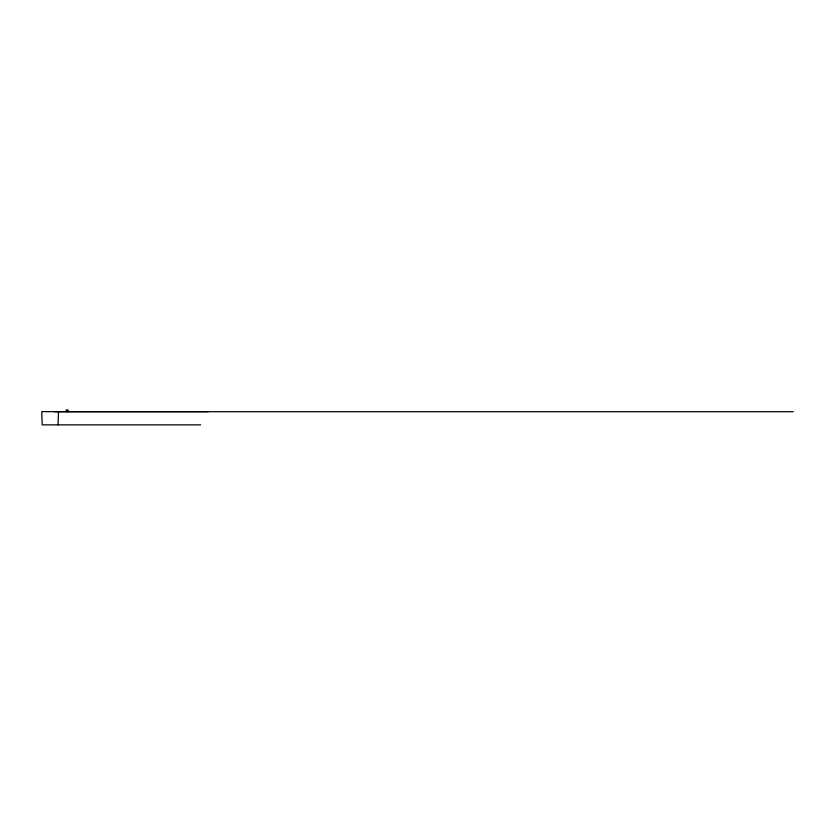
<?xml version="1.0" encoding="UTF-8"?>
<svg xmlns="http://www.w3.org/2000/svg" width="835" height="835" viewBox="0 0 835 835"><rect width="100%" height="100%" fill="white"/><g stroke="black" fill="none" stroke-linecap="round" stroke-linejoin="round"><path stroke-width="1.25" d="M67.103 410.309L67.718 410.277M58.053 424.858L58.492 411.645M208.009 411.645L41.75 411.645L42.199 424.858L200.671 424.858M54.098 411.718L793.25 411.718M68 411.645L68 410.142L66.163 410.142L66.163 411.645M67.124 410.757L67.124 410.757"/></g></svg>
